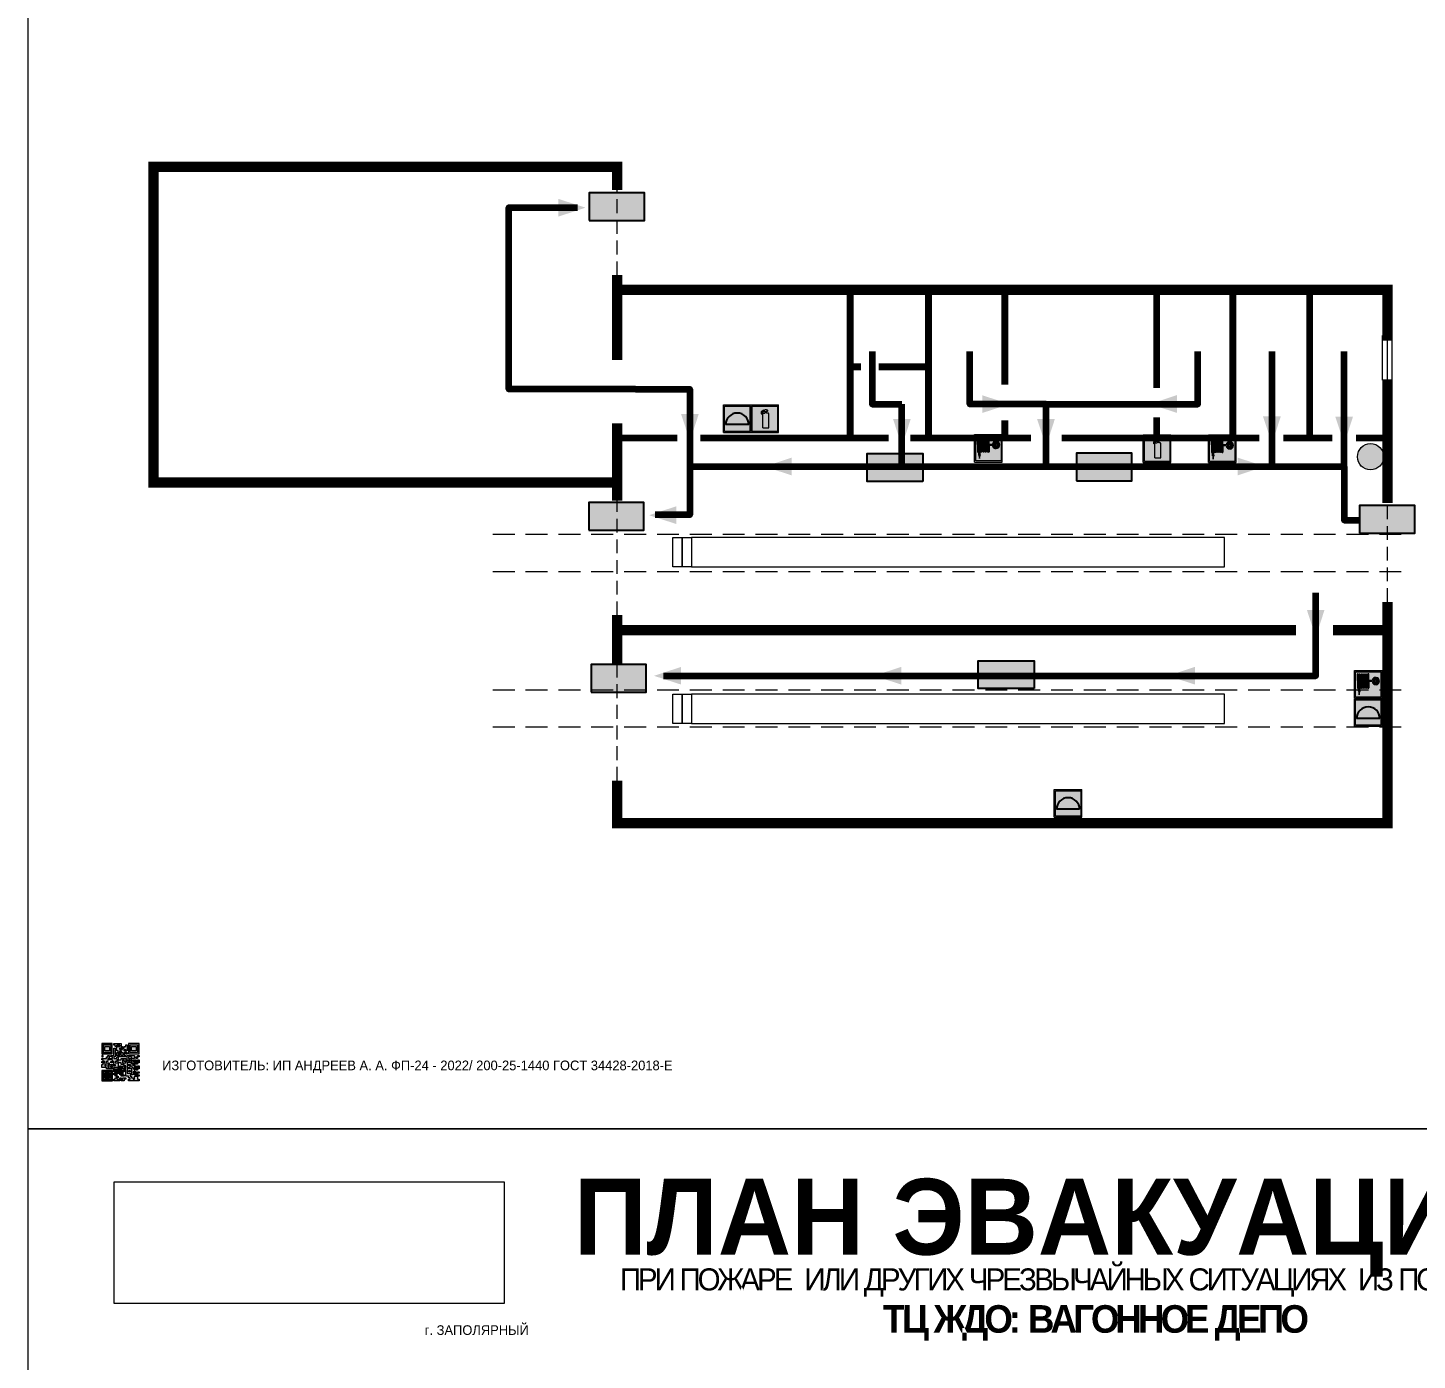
# Model space of a CAD drawing. Header units: millimetres. Extents: x 13114 to 67229, y 22859 to 38520.
# Drawn here: x 29816.3 to 30219.4, y 35883 to 36269.4 of the extents above; entities that cross this region are included whole.
import ezdxf

# ---------------------------------------------------------------- set-up
doc = ezdxf.new("R2010")
doc.units = ezdxf.units.MM
doc.linetypes.add('{ Wide Dash }', pattern=[12, 4, -2, 4, -2])
doc.linetypes.add('невидимая', pattern=[9.525, 6.35, -3.175])
doc.layers.add('План_Штампы', color=7, linetype='Continuous')
doc.styles.add('обычный', font='arial.ttf')
picture_1 = doc.add_image_def('image1.jpg', size_in_pixel=(337, 105))

# ---------------------------------------------------------------- blocks, each defined once
blk = doc.blocks.new('QR')
at = {"lineweight": 0}
h = blk.add_hatch(color=256, dxfattribs=at)
h.dxf.hatch_style = 1
h.paths.add_polyline_path([(9241.16, 2687.38), (9242.01, 2687.38), (9242.01, 2687.83), (9241.59, 2687.83), (9241.59, 2688.68), (9239.45, 2688.68), (9239.45, 2688.25), (9239.86, 2688.25), (9239.86, 2687.83), (9240.29, 2687.83), (9240.29, 2688.25), (9241.16, 2688.25), (9241.16, 2687.83), (9240.29, 2687.83), (9240.29, 2687.38), (9239.45, 2687.38), (9239.45, 2685.22), (9238.57, 2685.22), (9238.57, 2684.8), (9239.02, 2684.8), (9239.02, 2684.37), (9238.13, 2684.37), (9238.13, 2683.92), (9239.02, 2683.92), (9239.02, 2683.5), (9239.44, 2683.5), (9239.44, 2682.64), (9239.87, 2682.64), (9239.87, 2682.18), (9239.44, 2682.18), (9239.44, 2682.64), (9238.13, 2682.64), (9238.13, 2681.76), (9237.71, 2681.76), (9237.71, 2682.64), (9238.13, 2682.64), (9238.13, 2683.07), (9237.27, 2683.07), (9237.27, 2683.51), (9237.71, 2683.51), (9237.71, 2684.37), (9238.13, 2684.37), (9238.13, 2685.22), (9237.71, 2685.22), (9237.71, 2684.8), (9237.28, 2684.8), (9237.28, 2684.38), (9235.98, 2684.38), (9235.98, 2683.92), (9236.4, 2683.92), (9236.4, 2683.49), (9236.84, 2683.49), (9236.84, 2683.07), (9236.4, 2683.07), (9236.4, 2682.64), (9235.98, 2682.64), (9235.98, 2681.76), (9237.29, 2681.76), (9237.29, 2681.33), (9239.43, 2681.33), (9239.43, 2681.76), (9240.74, 2681.76), (9240.74, 2683.05), (9239.87, 2683.05), (9239.87, 2683.5), (9240.29, 2683.5), (9240.29, 2683.91), (9240.74, 2683.91), (9240.74, 2684.81), (9240.29, 2684.81), (9240.29, 2684.79), (9240.29, 2684.37), (9239.45, 2684.37), (9239.45, 2684.8), (9239.87, 2684.8), (9239.87, 2685.21), (9240.74, 2685.21), (9240.74, 2686.1), (9240.29, 2686.1), (9240.29, 2685.64), (9239.86, 2685.64), (9239.86, 2686.95), (9240.29, 2686.95), (9240.29, 2686.52), (9240.74, 2686.52), (9240.74, 2686.1), (9241.16, 2686.1), (9241.16, 2686.53), (9241.59, 2686.53), (9241.59, 2686.1), (9242.02, 2686.1), (9242.02, 2685.21), (9241.59, 2685.21), (9241.59, 2686.1), (9241.16, 2686.1), (9241.16, 2685.21), (9240.74, 2685.21), (9240.74, 2684.81), (9242.89, 2684.81), (9242.89, 2685.22), (9242.47, 2685.22), (9242.47, 2686.11), (9242.89, 2686.11), (9242.89, 2686.52), (9242.46, 2686.52), (9242.46, 2686.95), (9242.89, 2686.95), (9242.89, 2686.52), (9243.32, 2686.52), (9243.32, 2688.26), (9242.9, 2688.26), (9242.9, 2687.83), (9242.47, 2687.83), (9242.47, 2687.38), (9242.01, 2687.38), (9242.01, 2686.94), (9241.16, 2686.94)])
h.paths.add_polyline_path([(9239.02, 2682.18), (9239.02, 2681.76), (9238.54, 2681.76), (9238.54, 2682.18)], flags=16)
h.paths.add_polyline_path([(9237.27, 2682.65), (9237.27, 2682.19), (9236.83, 2682.19), (9236.83, 2682.65)], flags=16)
h = blk.add_hatch(color=256, dxfattribs=at)
h.dxf.hatch_style = 1
h.paths.add_polyline_path([(9238.15, 2687.83), (9236.83, 2687.83), (9236.83, 2686.52), (9238.15, 2686.52)], flags=0)
h.paths.add_polyline_path([(9239.01, 2685.65), (9239.01, 2688.68), (9235.98, 2688.68), (9235.98, 2685.65)])
h.paths.add_polyline_path([(9236.41, 2686.1), (9236.41, 2688.26), (9238.56, 2688.26), (9238.56, 2686.1)], flags=16)
h.paths.add_polyline_path([(9236.83, 2686.52), (9236.83, 2687.83), (9238.15, 2687.83), (9238.15, 2686.52)], flags=0)
h = blk.add_hatch(color=256, dxfattribs=at)
h.dxf.hatch_style = 1
h.paths.add_polyline_path([(9238.15, 2686.52), (9238.15, 2687.83), (9236.83, 2687.83), (9236.83, 2686.52)])
h.paths.add_polyline_path([(9245.91, 2686.52), (9245.91, 2687.83), (9244.59, 2687.83), (9244.59, 2686.52)], flags=0)
h.paths.add_polyline_path([(9246.77, 2685.65), (9246.77, 2688.68), (9243.74, 2688.68), (9243.74, 2685.65)])
h.paths.add_polyline_path([(9244.17, 2686.1), (9244.17, 2688.26), (9246.32, 2688.26), (9246.32, 2686.1)], flags=16)
h.paths.add_polyline_path([(9244.59, 2686.52), (9244.59, 2687.83), (9245.91, 2687.83), (9245.91, 2686.52)], flags=0)
h = blk.add_hatch(color=256, dxfattribs=at)
h.dxf.hatch_style = 1
h.paths.add_polyline_path([(9243.32, 2686.11), (9242.89, 2686.11), (9242.89, 2685.64), (9243.32, 2685.64)])
h.paths.add_polyline_path([(9239.02, 2683.07), (9239.02, 2683.5), (9238.56, 2683.5), (9238.56, 2683.07)])
h.paths.add_polyline_path([(9236.4, 2684.8), (9236.4, 2685.22), (9235.98, 2685.22), (9235.98, 2684.8)])
h.paths.add_polyline_path([(9236.4, 2683.07), (9236.4, 2683.49), (9235.98, 2683.49), (9235.98, 2683.07)])
h = blk.add_hatch(color=256, dxfattribs=at)
h.dxf.hatch_style = 1
h.paths.add_polyline_path([(9240.75, 2681.76), (9240.75, 2681.35), (9241.17, 2681.35), (9241.17, 2681.76)])
h.paths.add_polyline_path([(9241.6, 2682.18), (9241.17, 2682.18), (9241.17, 2681.76), (9241.6, 2681.76)])
h.paths.add_polyline_path([(9242.47, 2681.34), (9242.47, 2682.19), (9242.02, 2682.19), (9242.02, 2681.76), (9241.6, 2681.76), (9241.6, 2681.34)])
h.paths.add_polyline_path([(9239.87, 2678.3), (9239.44, 2678.3), (9239.44, 2677.89), (9241.17, 2677.89), (9241.17, 2678.3), (9240.28, 2678.3), (9240.28, 2678.73), (9239.87, 2678.73)])
h.paths.add_polyline_path([(9240.75, 2678.73), (9240.75, 2679.19), (9240.28, 2679.19), (9240.28, 2678.73)])
h.paths.add_polyline_path([(9241.6, 2678.73), (9241.17, 2678.73), (9241.17, 2678.3), (9241.6, 2678.3)])
h.paths.add_polyline_path([(9242.02, 2678.3), (9241.6, 2678.3), (9241.6, 2677.89), (9242.48, 2677.89), (9242.48, 2678.31), (9242.9, 2678.31), (9242.9, 2678.73), (9242.02, 2678.73)])
h.paths.add_polyline_path([(9246.36, 2684.37), (9246.36, 2684.79), (9245.93, 2684.79), (9245.93, 2684.37)])
h.paths.add_polyline_path([(9246.78, 2685.2), (9246.36, 2685.2), (9246.36, 2684.79), (9246.78, 2684.79)])
h.paths.add_polyline_path([(9245.91, 2687.83), (9244.59, 2687.83), (9244.59, 2686.52), (9245.91, 2686.52)])
h = blk.add_hatch(color=256, dxfattribs=at)
h.dxf.hatch_style = 1
h.paths.add_polyline_path([(9243.32, 2682.64), (9243.32, 2683.07), (9244.62, 2683.07), (9244.62, 2684.37), (9243.74, 2684.37), (9243.74, 2684.8), (9244.62, 2684.8), (9244.62, 2684.37), (9245.48, 2684.37), (9245.48, 2685.22), (9243.32, 2685.22), (9243.32, 2683.5), (9242.89, 2683.5), (9242.89, 2683.06), (9242.01, 2683.06), (9242.01, 2683.91), (9242.47, 2683.91), (9242.47, 2683.5), (9242.89, 2683.5), (9242.89, 2684.38), (9241.59, 2684.38), (9241.59, 2683.91), (9240.74, 2683.91), (9240.74, 2683.05), (9241.59, 2683.05), (9241.59, 2682.64), (9242.47, 2682.64), (9242.47, 2682.19), (9242.91, 2682.19), (9242.91, 2681.34), (9242.48, 2681.34), (9242.48, 2680.91), (9242.91, 2680.91), (9242.91, 2679.17), (9243.75, 2679.17), (9243.75, 2678.73), (9244.2, 2678.73), (9244.2, 2678.3), (9243.75, 2678.3), (9243.75, 2677.88), (9246.78, 2677.88), (9246.78, 2678.3), (9246.35, 2678.3), (9246.35, 2679.19), (9245.48, 2679.19), (9245.48, 2678.31), (9245.05, 2678.31), (9245.05, 2678.73), (9244.62, 2678.73), (9244.62, 2679.19), (9244.2, 2679.19), (9244.2, 2679.61), (9245.05, 2679.61), (9245.05, 2680.46), (9245.48, 2680.46), (9245.48, 2681.34), (9245.04, 2681.34), (9245.04, 2681.76), (9244.63, 2681.76), (9244.63, 2682.19), (9244.21, 2682.19), (9244.21, 2681.76), (9243.32, 2681.76), (9243.32, 2682.19), (9244.21, 2682.19), (9244.21, 2682.64)])
h.paths.add_polyline_path([(9243.75, 2683.49), (9243.75, 2683.92), (9244.21, 2683.92), (9244.21, 2683.49)], flags=16)
h.paths.add_polyline_path([(9243.32, 2681.34), (9244.63, 2681.34), (9244.63, 2680.04), (9243.32, 2680.04)], flags=16)
h.paths.add_polyline_path([(9243.76, 2680.89), (9244.18, 2680.89), (9244.18, 2680.48), (9243.76, 2680.48)], flags=0)
h = blk.add_hatch(color=256, dxfattribs=at)
h.dxf.hatch_style = 1
h.paths.add_polyline_path([(9235.98, 2680.9), (9235.98, 2677.86), (9239.02, 2677.86), (9239.02, 2680.9)])
h.paths.add_polyline_path([(9238.57, 2680.48), (9238.57, 2678.32), (9236.41, 2678.32), (9236.41, 2680.48)], flags=16)
h.paths.add_polyline_path([(9238.15, 2680.05), (9238.15, 2678.74), (9236.83, 2678.74), (9236.83, 2680.05)], flags=0)
h = blk.add_hatch(color=256, dxfattribs=at)
h.dxf.hatch_style = 1
h.paths.add_polyline_path([(9242.02, 2680.46), (9242.48, 2680.46), (9242.48, 2680.91), (9241.58, 2680.91), (9241.58, 2681.35), (9241.17, 2681.35), (9241.17, 2680.91), (9240.75, 2680.91), (9240.75, 2681.33), (9239.43, 2681.33), (9239.43, 2680.46), (9239.86, 2680.46), (9239.86, 2680.92), (9240.3, 2680.92), (9240.3, 2680.46), (9239.86, 2680.46), (9239.86, 2680.04), (9239.44, 2680.04), (9239.44, 2679.62), (9239.86, 2679.62), (9239.86, 2679.19), (9240.29, 2679.19), (9240.29, 2680.03), (9241.18, 2680.03), (9241.18, 2680.47), (9241.6, 2680.47), (9241.6, 2680.03), (9241.18, 2680.03), (9241.18, 2679.61), (9241.6, 2679.61), (9241.6, 2679.19), (9242.47, 2679.19), (9242.47, 2679.6), (9242.02, 2679.6)])
h = blk.add_hatch(color=256, dxfattribs=at)
h.dxf.hatch_style = 1
h.paths.add_polyline_path([(9244.18, 2680.48), (9244.18, 2680.89), (9243.76, 2680.89), (9243.76, 2680.48)])
h = blk.add_hatch(color=256, dxfattribs=at)
h.dxf.hatch_style = 1
h.paths.add_polyline_path([(9246.36, 2683.07), (9246.78, 2683.07), (9246.78, 2683.92), (9246.36, 2683.92), (9246.36, 2683.49), (9245.92, 2683.49), (9245.92, 2683.92), (9245.06, 2683.92), (9245.06, 2683.49), (9245.48, 2683.49), (9245.48, 2683.07), (9244.62, 2683.07), (9244.62, 2682.65), (9245.05, 2682.65), (9245.05, 2682.18), (9245.48, 2682.18), (9245.48, 2682.65), (9246.36, 2682.65)])
h.paths.add_polyline_path([(9246.78, 2682.18), (9246.36, 2682.18), (9246.36, 2681.75), (9245.92, 2681.75), (9245.92, 2682.18), (9245.48, 2682.18), (9245.48, 2681.34), (9245.48, 2681.34), (9245.94, 2681.34), (9245.94, 2680.91), (9246.36, 2680.91), (9246.36, 2681.34), (9246.78, 2681.34)])
h = blk.add_hatch(color=256, dxfattribs=at)
h.dxf.hatch_style = 1
h.paths.add_polyline_path([(9245.93, 2680.04), (9245.93, 2680.46), (9245.48, 2680.46), (9245.48, 2679.62), (9246.35, 2679.62), (9246.35, 2680.04)])
h.paths.add_polyline_path([(9246.78, 2680.04), (9246.78, 2680.46), (9246.35, 2680.46), (9246.35, 2680.04)])
h.paths.add_polyline_path([(9246.78, 2679.18), (9246.78, 2679.62), (9246.35, 2679.62), (9246.35, 2679.18)])
h = blk.add_hatch(color=256, dxfattribs=at)
h.dxf.hatch_style = 1
h.paths.add_polyline_path([(9238.15, 2680.05), (9236.83, 2680.05), (9236.83, 2678.74), (9238.15, 2678.74)])
for points in [[(9237.71, 2685.22), (9238.13, 2685.22), (9238.13, 2684.37), (9237.71, 2684.37), (9237.71, 2683.51), (9237.27, 2683.51), (9237.27, 2683.07), (9238.13, 2683.07), (9238.13, 2682.64), (9237.71, 2682.64), (9237.71, 2681.76), (9238.13, 2681.76), (9238.13, 2682.64), (9239.44, 2682.64), (9239.44, 2683.5), (9239.02, 2683.5), (9239.02, 2683.07), (9238.56, 2683.07), (9238.56, 2683.5), (9239.02, 2683.5), (9239.02, 2683.92), (9238.13, 2683.92), (9238.13, 2684.37), (9239.02, 2684.37), (9239.02, 2684.8), (9238.57, 2684.8), (9238.57, 2685.22), (9239.45, 2685.22), (9239.45, 2687.38), (9240.29, 2687.38), (9240.29, 2687.83), (9239.86, 2687.83), (9239.86, 2688.25), (9239.45, 2688.25), (9239.45, 2688.68), (9241.59, 2688.68), (9241.59, 2687.83), (9242.01, 2687.83), (9242.01, 2687.38), (9242.47, 2687.38), (9242.47, 2687.83), (9242.9, 2687.83), (9242.9, 2688.26), (9243.32, 2688.26), (9243.32, 2686.52), (9242.89, 2686.52), (9242.89, 2686.11), (9243.32, 2686.11), (9243.32, 2685.64), (9242.89, 2685.64), (9242.89, 2686.11), (9242.47, 2686.11), (9242.47, 2685.22), (9242.89, 2685.22), (9242.89, 2684.81), (9240.74, 2684.81), (9240.74, 2683.91), (9241.59, 2683.91), (9241.59, 2684.38), (9242.89, 2684.38), (9242.89, 2683.5), (9242.47, 2683.5), (9242.47, 2683.91), (9242.01, 2683.91), (9242.01, 2683.06), (9242.89, 2683.06), (9242.89, 2683.5), (9243.32, 2683.5), (9243.32, 2685.22), (9245.48, 2685.22), (9245.48, 2684.37), (9244.62, 2684.37), (9244.62, 2683.07), (9245.48, 2683.07), (9245.48, 2683.49), (9245.06, 2683.49), (9245.06, 2683.92), (9245.92, 2683.92), (9245.92, 2683.49), (9246.36, 2683.49), (9246.36, 2683.92), (9246.78, 2683.92), (9246.78, 2683.07), (9246.36, 2683.07), (9246.36, 2682.65), (9245.48, 2682.65), (9245.48, 2682.18), (9245.92, 2682.18), (9245.92, 2681.75), (9246.36, 2681.75), (9246.36, 2682.18), (9246.78, 2682.18), (9246.78, 2681.34), (9246.36, 2681.34), (9246.36, 2680.91), (9245.94, 2680.91), (9245.94, 2681.34), (9245.48, 2681.34), (9245.48, 2680.46), (9245.93, 2680.46), (9245.93, 2680.04), (9246.35, 2680.04), (9246.35, 2680.46), (9246.78, 2680.46), (9246.78, 2680.04), (9246.78, 2680.04), (9246.35, 2680.04), (9246.35, 2679.62), (9246.78, 2679.62), (9246.78, 2679.18), (9246.35, 2679.18), (9246.35, 2678.3), (9246.78, 2678.3), (9246.78, 2677.88), (9243.75, 2677.88), (9243.75, 2678.3), (9244.2, 2678.3), (9244.2, 2678.73), (9243.75, 2678.73), (9243.75, 2679.17), (9242.91, 2679.17), (9242.91, 2680.91), (9242.48, 2680.91), (9242.48, 2680.46), (9242.02, 2680.46), (9242.02, 2679.6), (9242.47, 2679.6), (9242.47, 2679.19), (9241.6, 2679.19), (9241.6, 2679.61), (9241.18, 2679.61), (9241.18, 2680.03), (9240.29, 2680.03), (9240.29, 2679.19), (9240.75, 2679.19), (9240.75, 2678.73), (9240.28, 2678.73), (9240.28, 2678.3), (9241.17, 2678.3), (9241.17, 2678.73), (9241.6, 2678.73), (9241.6, 2678.3), (9242.02, 2678.3), (9242.02, 2678.73), (9242.9, 2678.73), (9242.9, 2678.31), (9242.48, 2678.31), (9242.48, 2677.89), (9241.6, 2677.89), (9241.6, 2678.3), (9241.17, 2678.3), (9241.17, 2677.89), (9239.44, 2677.89), (9239.44, 2678.3), (9239.87, 2678.3), (9239.87, 2678.73), (9240.28, 2678.73), (9240.28, 2679.19), (9240.29, 2679.19), (9239.86, 2679.19), (9239.86, 2679.62), (9239.44, 2679.62), (9239.44, 2680.04), (9239.86, 2680.04), (9239.86, 2680.46), (9239.43, 2680.46), (9239.43, 2681.33), (9237.29, 2681.33), (9237.29, 2681.76), (9235.98, 2681.76), (9235.98, 2682.64), (9236.4, 2682.64), (9236.4, 2683.07), (9235.98, 2683.07), (9235.98, 2683.49), (9236.4, 2683.49), (9236.4, 2683.92), (9235.98, 2683.92), (9235.98, 2684.38), (9237.28, 2684.38), (9237.28, 2684.8), (9237.71, 2684.8), (9237.71, 2685.22), (9237.92, 2685.22)], [(9240.74, 2685.21), (9239.87, 2685.21), (9239.87, 2684.8), (9239.45, 2684.8), (9239.45, 2684.37), (9240.29, 2684.37), (9240.29, 2684.79), (9240.29, 2684.81), (9240.74, 2684.81), (9240.74, 2685.21), (9239.87, 2685.21)], [(9240.74, 2686.1), (9240.74, 2686.52), (9240.29, 2686.52), (9240.29, 2686.95), (9239.86, 2686.95), (9239.86, 2685.64), (9240.29, 2685.64), (9240.29, 2686.1), (9240.74, 2686.1), (9240.74, 2686.52)], [(9244.62, 2684.37), (9244.62, 2684.8), (9243.74, 2684.8), (9243.74, 2684.37), (9244.62, 2684.37)], [(9240.74, 2683.05), (9240.74, 2681.76), (9239.43, 2681.76), (9239.43, 2681.33), (9240.75, 2681.33), (9240.75, 2681.35), (9240.75, 2680.91), (9241.17, 2680.91), (9241.17, 2681.35), (9241.58, 2681.35), (9241.58, 2680.91), (9242.48, 2680.91), (9242.48, 2681.34), (9242.91, 2681.34), (9242.91, 2682.19), (9242.47, 2682.19), (9242.47, 2682.64), (9241.59, 2682.64), (9241.59, 2683.05), (9240.74, 2683.05)], [(9239.86, 2680.46), (9239.86, 2680.92), (9240.3, 2680.92), (9240.3, 2680.46), (9239.86, 2680.46)], [(9240.74, 2683.91), (9240.29, 2683.91), (9240.29, 2683.5), (9239.87, 2683.5), (9239.87, 2683.05), (9240.74, 2683.05), (9240.74, 2683.91)], [(9241.6, 2681.76), (9242.02, 2681.76), (9242.02, 2682.19), (9242.47, 2682.19), (9242.47, 2681.34), (9241.6, 2681.34), (9241.6, 2681.76)], [(9244.62, 2683.07), (9243.32, 2683.07), (9243.32, 2682.64), (9244.21, 2682.64), (9244.21, 2682.19), (9243.32, 2682.19), (9243.32, 2681.76), (9244.21, 2681.76), (9244.21, 2682.19), (9244.63, 2682.19), (9244.63, 2681.76), (9245.04, 2681.76), (9245.04, 2681.34), (9245.48, 2681.34)], [(9245.48, 2680.46), (9245.05, 2680.46), (9245.05, 2679.61), (9244.2, 2679.61), (9244.2, 2679.19), (9244.62, 2679.19), (9244.62, 2678.73), (9245.05, 2678.73), (9245.05, 2678.31), (9245.48, 2678.31), (9245.48, 2679.19), (9246.35, 2679.19), (9246.35, 2679.07)], [(9245.48, 2682.18), (9245.05, 2682.18), (9245.05, 2682.65), (9244.62, 2682.65), (9244.62, 2683.07)], [(9245.48, 2682.18), (9245.48, 2681.34)], [(9246.35, 2679.62), (9245.48, 2679.62), (9245.48, 2680.46)], [(9245.48, 2680.46), (9245.48, 2679.62), (9246.35, 2679.62), (9246.35, 2680.04), (9245.93, 2680.04), (9245.93, 2680.46), (9245.48, 2680.46), (9245.48, 2679.62)], [(9246.35, 2679.62), (9246.35, 2679.18)]]:
    blk.add_lwpolyline(points, dxfattribs=at)
for points in [[(9235.98, 2685.65), (9239.01, 2685.65), (9239.01, 2688.68), (9235.98, 2688.68)], [(9236.41, 2688.26), (9238.56, 2688.26), (9238.56, 2686.1), (9236.41, 2686.1)], [(9240.29, 2687.83), (9241.16, 2687.83), (9241.16, 2688.25), (9240.29, 2688.25)], [(9240.29, 2688.25), (9241.16, 2688.25), (9241.16, 2687.83), (9240.29, 2687.83)], [(9243.74, 2685.65), (9246.77, 2685.65), (9246.77, 2688.68), (9243.74, 2688.68)], [(9244.17, 2688.26), (9246.32, 2688.26), (9246.32, 2686.1), (9244.17, 2686.1)], [(9235.98, 2684.8), (9236.4, 2684.8), (9236.4, 2685.22), (9235.98, 2685.22)], [(9236.83, 2687.83), (9238.15, 2687.83), (9238.15, 2686.52), (9236.83, 2686.52)], [(9241.16, 2686.1), (9240.74, 2686.1), (9240.74, 2685.21), (9241.16, 2685.21)], [(9242.01, 2687.38), (9241.16, 2687.38), (9241.16, 2686.94), (9242.01, 2686.94)], [(9241.16, 2687.38), (9242.01, 2687.38), (9242.01, 2686.94), (9241.16, 2686.94)], [(9241.16, 2686.53), (9241.59, 2686.53), (9241.59, 2686.1), (9241.16, 2686.1)], [(9241.59, 2686.1), (9242.02, 2686.1), (9242.02, 2685.21), (9241.59, 2685.21)], [(9242.89, 2686.52), (9242.46, 2686.52), (9242.46, 2686.95), (9242.89, 2686.95)], [(9244.59, 2687.83), (9245.91, 2687.83), (9245.91, 2686.52), (9244.59, 2686.52)], [(9245.93, 2684.79), (9246.36, 2684.79), (9246.36, 2684.37), (9245.93, 2684.37)], [(9246.36, 2685.2), (9246.78, 2685.2), (9246.78, 2684.79), (9246.36, 2684.79)], [(9235.98, 2677.86), (9239.02, 2677.86), (9239.02, 2680.9), (9235.98, 2680.9)], [(9236.4, 2683.07), (9236.84, 2683.07), (9236.84, 2683.49), (9236.4, 2683.49)], [(9236.41, 2680.48), (9238.57, 2680.48), (9238.57, 2678.32), (9236.41, 2678.32)], [(9236.83, 2682.19), (9237.27, 2682.19), (9237.27, 2682.65), (9236.83, 2682.65)], [(9238.54, 2682.18), (9239.02, 2682.18), (9239.02, 2681.76), (9238.54, 2681.76)], [(9239.44, 2682.64), (9239.87, 2682.64), (9239.87, 2682.18), (9239.44, 2682.18)], [(9240.75, 2681.76), (9241.17, 2681.76), (9241.17, 2681.35), (9240.75, 2681.35)], [(9241.17, 2682.18), (9241.6, 2682.18), (9241.6, 2681.76), (9241.17, 2681.76)], [(9241.18, 2680.03), (9241.6, 2680.03), (9241.6, 2680.47), (9241.18, 2680.47)], [(9243.32, 2680.04), (9244.63, 2680.04), (9244.63, 2681.34), (9243.32, 2681.34)], [(9243.75, 2683.92), (9244.21, 2683.92), (9244.21, 2683.49), (9243.75, 2683.49)], [(9243.76, 2680.89), (9244.18, 2680.89), (9244.18, 2680.48), (9243.76, 2680.48)], [(9236.83, 2680.05), (9238.15, 2680.05), (9238.15, 2678.74), (9236.83, 2678.74)]]:
    blk.add_lwpolyline(points, close=True, dxfattribs=at)
blk = doc.blocks.new('A$C7B4425F7')
at = {"true_color": 0xffffff}
blk.add_hatch(color=7, dxfattribs=at).paths.add_polyline_path([(0, 0), (-16, 0), (-16, -8), (0, -8)])
h = blk.add_hatch(color=126)
h.paths.add_polyline_path([(-0.2, -0.2), (-15.8, -0.2), (-15.8, -7.8), (-0.2, -7.8)])
h.paths.add_polyline_path([(-11.76, -2.03), (-11.76, -3.66), (-11.17, -3.66, -0.568275), (-11.17, -6.18), (-12.58, -6.18), (-12.58, -2.03)], flags=16)
h.paths.add_polyline_path([(-13.33, -4.12, -0.495768), (-13.59, -6.18), (-15.03, -6.18), (-15.03, -2.03), (-13.59, -2.03, -0.487973)], flags=16)
h.paths.add_polyline_path([(-10.25, -2.03), (-9.48, -2.03), (-9.48, -6.18), (-10.25, -6.18)], flags=16)
h.paths.add_polyline_path([(-13.84, -3.69), (-14.24, -3.69), (-14.24, -3.03), (-13.9, -3.03, -0.692621)], flags=0)
h.paths.add_polyline_path([(-9.15, -2.03), (-8.4, -2.03), (-8.04, -3.07), (-7.68, -2.03), (-6.93, -2.03), (-7.64, -4.1), (-6.93, -6.18), (-7.68, -6.18), (-8.04, -5.14), (-8.4, -6.18), (-9.15, -6.18), (-8.44, -4.1)], flags=16)
h.paths.add_polyline_path([(-11.76, -4.46), (-11.42, -4.46, -0.692621), (-11.36, -5.12), (-11.76, -5.12)], flags=0)
h.paths.add_polyline_path([(-13.9, -5.2), (-14.24, -5.2), (-14.24, -4.55), (-13.84, -4.55, -0.708038)], flags=0)
edge = h.paths.add_edge_path(flags=16)
edge.add_ellipse((-5.51, -4.08), major_axis=(0, 2.05), ratio=0.586184, start_angle=0, end_angle=360)
edge = h.paths.add_edge_path(flags=0)
edge.add_ellipse((-5.51, -4.08), major_axis=(0, 1.14), ratio=0.454828, start_angle=0, end_angle=360)
h.paths.add_polyline_path([(-4.13, -4.96, 0.377264), (-3.48, -4.52, 0.0555), (-3.16, -2.03), (-1.66, -2.03), (-1.66, -4.96), (-0.96, -4.96), (-0.96, -7.01), (-1.75, -7.01), (-1.75, -6.18), (-3.3, -6.18), (-3.3, -7.02), (-4.13, -7.02)], flags=16)
h.paths.add_polyline_path([(-2.73, -2.91), (-2.28, -2.91), (-2.28, -4.96), (-3.05, -4.96, 0.079136)], flags=0)
at = {"color": 126}
blk.add_lwpolyline([(-16, -8), (0, -8), (0, 0), (-16, 0)], close=True, dxfattribs=at)
blk = doc.blocks.new('A$C32E8229D')
at = {"true_color": 0xffffff}
blk.add_hatch(color=7, dxfattribs=at).paths.add_polyline_path([(0, 0), (0, -8), (16, -8), (16, 0)])
h = blk.add_hatch(color=126)
h.paths.add_polyline_path([(0.2, -0.2), (15.8, -0.2), (15.8, -7.8), (0.2, -7.8)])
h.paths.add_polyline_path([(13.49, -2.05), (12.08, -2.05), (11.37, -2.63, 0.162397), (11.29, -2.84), (11.29, -3.63), (10.35, -3.63), (10.35, -4.05), (11.68, -4.05), (11.68, -3.48), (12.26, -4.28), (11.29, -5.1), (11.29, -6.78), (11.85, -6.78), (11.85, -5.44), (12.8, -4.64), (12.8, -5.94), (14.46, -5.94), (14.46, -5.39), (13.45, -5.39), (13.45, -3.97), (12.46, -2.59), (13.15, -2.59), (13.69, -3.34), (14.18, -3)], flags=16)
h.paths.add_polyline_path([(10.74, -1.82, 1), (11.8, -1.82, 1)], flags=16)
h.paths.add_polyline_path([(9.39, -3.59), (5.99, -3.59), (6.56, -3.03), (5.91, -3.03), (5.1, -3.83), (5.91, -4.64), (6.56, -4.64), (5.99, -4.09), (9.39, -4.09)], flags=16)
h.paths.add_polyline_path([(4.29, -1.08), (1.72, -1.08), (1.72, -6.6), (4.29, -6.6)], flags=16)
at = {"color": 126}
blk.add_lwpolyline([(16, -8), (0, -8), (0, 0), (16, 0)], close=True, dxfattribs=at)
blk = doc.blocks.new('A$C1E1F2D43')
at = {"true_color": 0xffffff}
blk.add_hatch(color=7, dxfattribs=at).paths.add_polyline_path([(8, 0), (0, 0), (0, -8), (8, -8)])
h = blk.add_hatch(color=242)
h.paths.add_polyline_path([(0.32, -0.32), (0.32, -7.68), (7.68, -7.68), (7.68, -0.32)])
h.paths.add_polyline_path([(7.35, -5.71), (0.65, -5.71, -1)], flags=16)
at = {"color": 242, "lineweight": 5}
for p, q in [((0, 0), (8, 0)), ((0, -8), (0, 0)), ((0, 0), (8, 0)), ((8, -8), (8, 0)), ((0, -8), (8, -8))]:
    blk.add_line(p, q, dxfattribs=at)
at = {"color": 242}
blk.add_line((7.35, -5.71), (0.65, -5.71), dxfattribs=at)
at = {"color": 242, "lineweight": 5}
blk.add_lwpolyline([(0.32, -0.32), (7.68, -0.32), (7.68, -7.68), (0.32, -7.68)], close=True, dxfattribs=at)
at = {"color": 242}
blk.add_arc((4, -5.71), 3.35, 0, 180, dxfattribs=at)
blk = doc.blocks.new('A$C3AD82952')
at = {"true_color": 0xf5f5ff}
h = blk.add_hatch(color=7, dxfattribs=at)
h.dxf.hatch_style = 1
h.paths.add_polyline_path([(8.21, 8.73, 0.414214), (7.89, 9.05), (7.22, 9.05), (7.22, 9.92), (7.59, 9.92, 1), (7.57, 10.36), (7.22, 10.36), (7.22, 10.6), (6.43, 10.6), (6.43, 10.36), (6.01, 10.36), (4.74, 9.59), (4.74, 8.69), (4.98, 8.73), (4.98, 9.26), (6.12, 9.91), (6.43, 9.91), (6.43, 9.05), (5.76, 9.05, 0.414214), (5.44, 8.73), (5.44, 2.2), (8.21, 2.2)], flags=0)
h.paths.add_polyline_path([(12.8, 12.8), (0, 12.8), (0, 0), (12.8, 0)])
h.paths.add_polyline_path([(0.51, 12.29), (12.29, 12.29), (12.29, 0.51), (0.51, 0.51)], flags=16)
h.paths.add_polyline_path([(4.74, 9.59), (6.01, 10.36), (6.43, 10.36), (6.43, 10.6), (7.22, 10.6), (7.22, 10.36), (7.59, 10.36, -0.94586), (7.59, 9.92), (7.22, 9.92), (7.22, 9.05), (7.89, 9.05, -0.414214), (8.21, 8.73), (8.21, 2.2), (5.44, 2.2), (5.44, 8.73, -0.414214), (5.76, 9.05), (6.43, 9.05), (6.43, 9.91), (6.12, 9.91), (4.98, 9.26), (4.98, 8.73), (4.74, 8.69)], flags=0)
h = blk.add_hatch(color=242)
h.dxf.hatch_style = 1
h.paths.add_polyline_path([(12.29, 12.29), (0.51, 12.29), (0.51, 0.51), (12.29, 0.51)])
h.paths.add_polyline_path([(4.74, 8.69), (4.74, 9.59), (6.01, 10.36), (6.43, 10.36), (6.43, 10.6), (7.22, 10.6), (7.22, 10.36), (7.59, 10.36, -0.94586), (7.59, 9.92), (7.22, 9.92), (7.22, 9.05), (7.89, 9.05, -0.414214), (8.21, 8.73), (8.21, 2.2), (5.44, 2.2), (5.44, 8.73, -0.414214), (5.76, 9.05), (6.43, 9.05), (6.43, 9.91), (6.12, 9.91), (4.98, 9.26), (4.98, 8.73)], flags=16)
h = blk.add_hatch(color=7, dxfattribs=at)
h.dxf.hatch_style = 1
h.paths.add_polyline_path([(8.21, 8.73, 0.414214), (7.89, 9.05), (7.22, 9.05), (7.22, 9.92), (7.59, 9.92, 1), (7.57, 10.36), (7.22, 10.36), (7.22, 10.6), (6.43, 10.6), (6.43, 10.36), (6.01, 10.36), (4.74, 9.59), (4.74, 8.69), (4.98, 8.73), (4.98, 9.26), (6.12, 9.91), (6.43, 9.91), (6.43, 9.05), (5.76, 9.05, 0.414214), (5.44, 8.73), (5.44, 2.2), (8.21, 2.2)])
at = {"color": 242, "lineweight": 5}
for p, q in [((0, 0), (0, 12.8)), ((0, 12.8), (12.8, 12.8)), ((6.01, 10.36), (4.74, 9.59)), ((4.74, 9.59), (4.74, 8.69)), ((4.74, 8.69), (4.98, 8.73)), ((4.98, 9.26), (6.12, 9.91)), ((4.98, 8.73), (4.98, 9.26)), ((5.44, 2.2), (5.44, 8.73)), ((5.76, 9.05), (6.43, 9.05)), ((6.01, 10.36), (6.43, 10.36)), ((6.12, 9.91), (6.43, 9.91)), ((7.22, 10.6), (6.43, 10.6)), ((6.43, 10.6), (6.43, 10.36)), ((6.43, 9.91), (6.43, 9.05)), ((7.22, 10.36), (7.22, 10.6)), ((7.59, 10.36), (7.22, 10.36)), ((7.22, 9.05), (7.22, 9.92)), ((7.59, 9.92), (7.22, 9.92)), ((7.89, 9.05), (7.22, 9.05)), ((8.21, 2.2), (8.21, 8.73)), ((12.8, 0), (12.8, 12.8)), ((0, 0), (12.8, 0)), ((5.44, 2.2), (8.21, 2.2))]:
    blk.add_line(p, q, dxfattribs=at)
blk.add_lwpolyline([(0.51, 12.29), (12.29, 12.29), (12.29, 0.51), (0.51, 0.51)], close=True, dxfattribs=at)
for centre, radius, start, end in [((5.76, 8.73), 0.32, 90, 180), ((7.58, 10.14), 0.223, 273.18746, 86.81254), ((7.89, 8.73), 0.32, 0, 90)]:
    blk.add_arc(centre, radius, start, end, dxfattribs=at)
blk = doc.blocks.new('A$C37112FD5')
at = {"true_color": 0xf5f5ff}
h = blk.add_hatch(color=7, dxfattribs=at)
h.dxf.hatch_style = 1
h.paths.add_polyline_path([(12.8, -7.4), (0, -7.4), (0, -20.2), (12.8, -20.2)])
h.paths.add_polyline_path([(12.29, -7.91), (12.29, -19.69), (0.51, -19.69), (0.51, -7.91)], flags=16)
h.paths.add_polyline_path([(4.98, -9.04, -0.42597), (5.17, -9.22), (5.17, -12.25), (5.17, -15.29, -0.432244), (4.98, -15.47), (4.83, -15.47, -0.42597), (4.64, -15.29), (4.64, -12.25), (4.64, -9.22, -0.432244), (4.83, -9.04)], flags=0)
h.paths.add_polyline_path([(4.28, -9.22), (4.28, -12.25), (4.28, -15.29, -0.432244), (4.09, -15.47), (3.94, -15.47, -0.42597), (3.75, -15.29), (3.75, -12.25), (3.75, -9.22, -0.432244), (3.94, -9.04), (4.09, -9.04, -0.42597)], flags=0)
h.paths.add_polyline_path([(5.72, -9.04), (5.87, -9.04, -0.42597), (6.06, -9.22), (6.06, -12.25), (6.06, -15.29, -0.432244), (5.87, -15.47), (5.72, -15.47, -0.42597), (5.53, -15.29), (5.53, -12.25), (5.53, -9.22, -0.432244)], flags=0)
h.paths.add_polyline_path([(6.42, -8.9), (6.5, -8.9, -0.42597), (6.69, -9.08), (6.69, -12.03), (8.21, -12.03, -15.824349), (8.21, -12.47), (6.69, -12.47), (6.69, -15.42, -0.432244), (6.5, -15.6), (6.42, -15.6)], flags=0)
h.paths.add_polyline_path([(3.39, -9.22), (3.39, -12.25), (3.39, -15.29, -0.432244), (3.2, -15.47), (3.05, -15.47, -0.42597), (2.85, -15.29), (2.85, -12.25), (2.85, -9.22, -0.432244), (3.05, -9.04), (3.2, -9.04, -0.42597)], flags=0)
h.paths.add_polyline_path([(2.5, -9.22), (2.5, -16.71), (1.96, -16.71), (1.96, -9.22, -0.432244), (2.15, -9.04), (2.31, -9.04, -0.42597)], flags=0)
h.paths.add_polyline_path([(1.61, -8.9), (1.61, -15.6), (1.57, -15.6, -0.42597), (1.37, -15.42), (1.37, -12.03), (1.37, -9.09, -0.432244), (1.57, -8.9)], flags=0)
h.paths.add_polyline_path([(9.76, -10.81), (9.76, -12.03), (8.49, -12.03, -0.336371)], flags=0)
h.paths.add_polyline_path([(8.49, -12.47), (9.76, -12.47), (9.76, -13.7, -0.336371)], flags=0)
h.paths.add_polyline_path([(10.11, -10.81, -0.336371), (11.38, -12.03), (10.11, -12.03)], flags=0)
h.paths.add_polyline_path([(10.11, -12.47), (11.38, -12.47, -0.336371), (10.11, -13.7)], flags=0)
h.paths.add_polyline_path([(2.5, -16.84), (2.5, -17.05), (1.97, -17.05), (1.97, -16.84)], flags=0)
h.paths.add_polyline_path([(2.5, -17.24, -0.033778), (2.24, -18.6, -0.033778), (1.97, -17.24)], flags=0)
h = blk.add_hatch(color=242)
h.dxf.hatch_style = 1
h.paths.add_polyline_path([(12.29, -7.91), (0.51, -7.91), (0.51, -19.69), (12.29, -19.69)])
h.paths.add_polyline_path([(6.42, -15.6), (6.42, -8.9), (6.5, -8.9, -0.42597), (6.69, -9.08), (6.69, -12.03), (8.21, -12.03, -15.824349), (8.21, -12.47), (6.69, -12.47), (6.69, -15.42, -0.432244), (6.5, -15.6)], flags=16)
h.paths.add_polyline_path([(5.87, -15.47), (5.72, -15.47, -0.42597), (5.53, -15.29), (5.53, -12.25), (5.53, -9.22, -0.432244), (5.72, -9.04), (5.87, -9.04, -0.42597), (6.06, -9.22), (6.06, -12.25), (6.06, -15.29, -0.432244)], flags=16)
h.paths.add_polyline_path([(4.98, -15.47), (4.83, -15.47, -0.42597), (4.64, -15.29), (4.64, -12.25), (4.64, -9.22, -0.432244), (4.83, -9.04), (4.98, -9.04, -0.42597), (5.17, -9.22), (5.17, -12.25), (5.17, -15.29, -0.432244)], flags=16)
h.paths.add_polyline_path([(4.09, -15.47), (3.94, -15.47, -0.42597), (3.75, -15.29), (3.75, -12.25), (3.75, -9.22, -0.432244), (3.94, -9.04), (4.09, -9.04, -0.42597), (4.28, -9.22), (4.28, -12.25), (4.28, -15.29, -0.432244)], flags=16)
h.paths.add_polyline_path([(3.2, -15.47), (3.05, -15.47, -0.42597), (2.85, -15.29), (2.85, -12.25), (2.85, -9.22, -0.432244), (3.05, -9.04), (3.2, -9.04, -0.42597), (3.39, -9.22), (3.39, -12.25), (3.39, -15.29, -0.432244)], flags=16)
h.paths.add_polyline_path([(2.5, -17.05), (1.97, -17.05), (1.97, -16.84), (2.5, -16.84)], flags=16)
h.paths.add_polyline_path([(2.5, -17.24, -0.033778), (2.24, -18.6, -0.033778), (1.97, -17.24)], flags=16)
h.paths.add_polyline_path([(2.5, -16.71), (1.96, -16.71), (1.96, -9.22, -0.432244), (2.15, -9.04), (2.31, -9.04, -0.42597), (2.5, -9.22)], flags=16)
h.paths.add_polyline_path([(1.61, -15.6), (1.57, -15.6, -0.42597), (1.37, -15.42), (1.37, -12.03), (1.37, -9.09, -0.432244), (1.57, -8.9), (1.61, -8.9)], flags=16)
h.paths.add_polyline_path([(8.49, -12.47), (9.76, -12.47), (9.76, -13.7, -0.336371)], flags=0)
h.paths.add_polyline_path([(10.11, -13.7), (10.11, -12.47), (11.38, -12.47, -0.336371)], flags=0)
h.paths.add_polyline_path([(8.49, -12.03, -0.336371), (9.76, -10.81), (9.76, -12.03)], flags=0)
h.paths.add_polyline_path([(10.11, -12.03), (10.11, -10.81, -0.336371), (11.38, -12.03)], flags=0)
h = blk.add_hatch(color=7, dxfattribs=at)
h.dxf.hatch_style = 1
h.paths.add_polyline_path([(1.61, -8.9), (1.57, -8.9, 0.432244), (1.37, -9.09), (1.37, -12.03), (1.37, -15.42, 0.42597), (1.57, -15.6), (1.61, -15.6)])
h.paths.add_polyline_path([(2.5, -9.22, 0.42597), (2.31, -9.04), (2.15, -9.04, 0.432244), (1.96, -9.22), (1.96, -16.71), (2.5, -16.71)])
h.paths.add_polyline_path([(2.5, -16.84), (1.97, -16.84), (1.97, -17.05), (2.5, -17.05)])
h.paths.add_polyline_path([(2.5, -17.24), (1.97, -17.24, 0.033778), (2.24, -18.6, 0.033778)])
h.paths.add_polyline_path([(3.39, -12.25), (3.39, -9.22, 0.42597), (3.2, -9.04), (3.05, -9.04, 0.432244), (2.85, -9.22), (2.85, -12.25), (2.85, -15.29, 0.42597), (3.05, -15.47), (3.2, -15.47, 0.432244), (3.39, -15.29)])
h.paths.add_polyline_path([(4.28, -12.25), (4.28, -9.22, 0.42597), (4.09, -9.04), (3.94, -9.04, 0.432244), (3.75, -9.22), (3.75, -12.25), (3.75, -15.29, 0.42597), (3.94, -15.47), (4.09, -15.47, 0.432244), (4.28, -15.29)])
h.paths.add_polyline_path([(5.17, -12.25), (5.17, -9.22, 0.42597), (4.98, -9.04), (4.83, -9.04, 0.432244), (4.64, -9.22), (4.64, -12.25), (4.64, -15.29, 0.42597), (4.83, -15.47), (4.98, -15.47, 0.432244), (5.17, -15.29)])
h.paths.add_polyline_path([(6.06, -12.25), (6.06, -9.22, 0.42597), (5.87, -9.04), (5.72, -9.04, 0.432244), (5.53, -9.22), (5.53, -12.25), (5.53, -15.29, 0.42597), (5.72, -15.47), (5.87, -15.47, 0.432244), (6.06, -15.29)])
h.paths.add_polyline_path([(6.69, -12.47), (8.21, -12.47, 15.824349), (8.21, -12.03), (6.69, -12.03), (6.69, -9.08, 0.42597), (6.5, -8.9), (6.42, -8.9), (6.42, -15.6), (6.5, -15.6, 0.432244), (6.69, -15.42)])
h.paths.add_polyline_path([(8.49, -12.47), (9.76, -12.47), (9.76, -13.7, -0.336371)], flags=16)
h.paths.add_polyline_path([(8.49, -12.03, -0.336371), (9.76, -10.81), (9.76, -12.03)], flags=16)
h.paths.add_polyline_path([(10.11, -12.47), (11.38, -12.47, -0.336371), (10.11, -13.7)], flags=16)
h.paths.add_polyline_path([(10.11, -12.03), (10.11, -10.81, -0.336371), (11.38, -12.03)], flags=16)
h = blk.add_hatch(color=242)
h.dxf.hatch_style = 1
h.paths.add_polyline_path([(9.76, -10.81, 0.336371), (8.49, -12.03), (9.76, -12.03)])
h.paths.add_polyline_path([(10.11, -10.81), (10.11, -12.03), (11.38, -12.03, 0.336371)])
h.paths.add_polyline_path([(11.38, -12.47), (10.11, -12.47), (10.11, -13.7, 0.336371)])
h.paths.add_polyline_path([(9.76, -12.47), (8.49, -12.47, 0.336371), (9.76, -13.7)])
at = {"color": 242, "lineweight": 5}
for p, q in [((0, -20.2), (0, -7.4)), ((0, -7.4), (12.8, -7.4)), ((1.37, -12.03), (1.37, -9.08)), ((1.37, -12.03), (1.37, -15.42)), ((1.57, -8.9), (1.61, -8.9)), ((1.61, -8.9), (1.61, -15.6)), ((1.96, -16.71), (1.96, -9.22)), ((2.15, -9.04), (2.31, -9.04)), ((2.5, -16.71), (2.5, -9.22)), ((2.85, -12.25), (2.85, -9.22)), ((2.85, -12.25), (2.85, -15.29)), ((3.05, -9.04), (3.2, -9.04)), ((3.39, -12.25), (3.39, -9.22)), ((3.39, -12.25), (3.39, -15.29)), ((3.75, -12.25), (3.75, -9.22)), ((3.75, -12.25), (3.75, -15.29)), ((3.94, -9.04), (4.09, -9.04)), ((4.28, -12.25), (4.28, -9.22)), ((4.28, -12.25), (4.28, -15.29)), ((4.64, -12.25), (4.64, -9.22)), ((4.64, -12.25), (4.64, -15.29)), ((4.83, -9.04), (4.98, -9.04)), ((5.17, -12.25), (5.17, -9.22)), ((5.17, -12.25), (5.17, -15.29)), ((5.53, -12.25), (5.53, -9.22)), ((5.53, -12.25), (5.53, -15.29)), ((5.72, -9.04), (5.87, -9.04)), ((6.06, -12.25), (6.06, -9.22)), ((6.06, -12.25), (6.06, -15.29)), ((6.42, -8.9), (6.42, -15.6)), ((6.5, -8.9), (6.42, -8.9)), ((6.69, -12.03), (6.69, -9.08)), ((8.21, -12.03), (6.69, -12.03)), ((8.21, -12.47), (6.69, -12.47)), ((6.69, -12.47), (6.69, -15.42)), ((9.76, -12.03), (8.49, -12.03)), ((9.76, -12.47), (8.49, -12.47)), ((9.76, -10.81), (9.76, -12.03)), ((9.76, -12.47), (9.76, -13.7)), ((10.11, -10.81), (10.11, -12.03)), ((11.38, -12.03), (10.11, -12.03)), ((11.38, -12.47), (10.11, -12.47)), ((10.11, -12.47), (10.11, -13.7)), ((12.8, -20.2), (12.8, -7.4)), ((1.57, -15.6), (1.61, -15.6)), ((1.96, -16.71), (2.5, -16.71)), ((1.97, -16.84), (2.5, -16.84)), ((1.97, -17.05), (1.97, -16.84)), ((2.5, -17.05), (1.97, -17.05)), ((1.97, -17.24), (2.5, -17.24)), ((2.5, -16.84), (2.5, -17.05)), ((3.05, -15.47), (3.2, -15.47)), ((3.94, -15.47), (4.09, -15.47)), ((4.83, -15.47), (4.98, -15.47)), ((5.72, -15.47), (5.87, -15.47)), ((6.42, -15.6), (6.5, -15.6)), ((0, -20.2), (12.8, -20.2))]:
    blk.add_line(p, q, dxfattribs=at)
blk.add_lwpolyline([(0.51, -7.91), (12.29, -7.91), (12.29, -19.69), (0.51, -19.69)], close=True, dxfattribs=at)
for centre, radius, start, end in [((1.56, -9.09), 0.182, 87.10267, 180.60715), ((2.15, -9.22), 0.182, 87.10267, 180.60715), ((2.32, -9.22), 0.182, 359.39285, 92.89733), ((3.04, -9.22), 0.182, 87.10267, 180.60715), ((3.21, -9.22), 0.182, 359.39285, 92.89733), ((3.93, -9.22), 0.182, 87.10267, 180.60715), ((4.1, -9.22), 0.182, 359.39285, 92.89733), ((4.82, -9.22), 0.182, 87.10267, 180.60715), ((4.99, -9.22), 0.182, 359.39285, 92.89733), ((5.71, -9.22), 0.182, 87.10267, 180.60715), ((5.88, -9.22), 0.182, 359.39285, 92.89733), ((6.51, -9.09), 0.182, 359.39285, 92.89733), ((9.93, -12.25), 1.74, 187.23185, 172.76815), ((9.93, -12.25), 1.46, 96.99266, 171.35851), ((9.93, -12.25), 1.46, 188.64149, 263.00734), ((9.93, -12.25), 1.46, 8.64149, 83.00734), ((9.93, -12.25), 1.46, 276.99266, 351.35851), ((1.56, -15.42), 0.182, 179.39285, 272.89733), ((12.17, -15.98), 10.27, 187.04098, 194.7793), ((-7.7, -15.98), 10.27, 345.2207, 352.95902), ((3.04, -15.29), 0.182, 179.39285, 272.89733), ((3.21, -15.29), 0.182, 267.10267, 0.60715), ((3.93, -15.29), 0.182, 179.39285, 272.89733), ((4.1, -15.29), 0.182, 267.10267, 0.60715), ((4.82, -15.29), 0.182, 179.39285, 272.89733), ((4.99, -15.29), 0.182, 267.10267, 0.60715), ((5.71, -15.29), 0.182, 179.39285, 272.89733), ((5.88, -15.29), 0.182, 267.10267, 0.60715), ((6.51, -15.42), 0.182, 267.10267, 0.60715)]:
    blk.add_arc(centre, radius, start, end, dxfattribs=at)
blk = doc.blocks.new('A$C7B8C2D5B')
at = {"lineweight": 0}
h = blk.add_hatch(color=5, dxfattribs=at)
h.dxf.hatch_style = 1
h.paths.add_polyline_path([(1.4, -3.02, 1), (-2.11, -3.02, 1)])
at = {"color": 5, "lineweight": 0}
blk.add_circle((-0.36, -3.02), 1.75, dxfattribs=at)

msp = doc.modelspace()

# ---------------------------------------------------------------- linework, layer by layer
at = {"color": 5, "lineweight": 0}
for points in [[(29816.34, 35950.09), (30416.34, 35950.09), (30416.34, 36345.09), (29816.34, 36345.09)], [(29816.34, 35555.09), (30416.34, 35555.09), (30416.34, 35950.09), (29816.34, 35950.09)]]:
    msp.add_lwpolyline(points, close=True, dxfattribs=at)
at = {"lineweight": 100}
for points, const_width in [([(29858.78, 36229.11), (29852.79, 36229.11), (29852.79, 36137.56), (29987.33, 36137.56), (29987.33, 36132.25), (29987.33, 36154.71)], 3), ([(29987.33, 36222.32), (29987.33, 36229.11), (29858.78, 36229.11)], 3), ([(29987.33, 36173.02), (29987.33, 36197.66)], 3), ([(29987.33, 36193.37), (30069.07, 36193.37)], 3), ([(30054.88, 36150.44), (30054.88, 36193.37)], 2), ([(30069.07, 36193.37), (30183.71, 36193.37)], 3), ([(30077.61, 36150.44), (30077.61, 36193.37)], 2), ([(30099.72, 36165.86), (30099.72, 36193.37)], 2), ([(30143.78, 36164.89), (30143.78, 36193.37)], 2), ([(30165.89, 36150.44), (30165.89, 36193.37)], 2), ([(30183.71, 36193.37), (30210.7, 36193.37), (30210.7, 36178.68)], 3), ([(30188.17, 36150.44), (30188.17, 36193.37)], 2), ([(30055.33, 36171.08), (30058, 36171.08)], 2), ([(30063.13, 36171.08), (30077.04, 36171.08)], 2), ([(30210.7, 36167.45), (30210.7, 36131.6)], 3), ([(30099.72, 36150.44), (30099.72, 36155.51)], 2), ([(30143.78, 36150.44), (30143.78, 36156.42)], 2), ([(29987.33, 36150.44), (30004.76, 36150.44)], 2), ([(30011.44, 36150.44), (30066.05, 36150.44)], 2), ([(30072.38, 36150.44), (30107.31, 36150.44)], 2), ([(30116.21, 36150.44), (30173.58, 36150.44)], 2), ([(30180.56, 36150.44), (30194.74, 36150.44)], 2), ([(30201.61, 36150.44), (30210.74, 36150.44)], 2), ([(30210.7, 36102.88), (30210.7, 36038.75), (29987.33, 36038.75), (29987.33, 36051.03)], 3), ([(29987.33, 36084.96), (29987.33, 36099.08)], 3), ([(29987.33, 36094.7), (30184.18, 36094.7)], 3), ([(30210.7, 36094.7), (30194.93, 36094.7)], 3)]:
    msp.add_lwpolyline(points, dxfattribs=dict(at, const_width=const_width))
at = {"linetype": '{ Wide Dash }', "lineweight": 0}
for points in [[(29987.33, 36197.66), (29987.33, 36229.72)], [(30210.7, 36102.88), (30210.7, 36134.94)], [(29987.33, 36051.03), (29987.33, 36132.25)]]:
    msp.add_lwpolyline(points, dxfattribs=at)
at = {"color": 126, "lineweight": 100, "true_color": 0x008754}
for points in [[(29992.57, 36164.57), (29955.85, 36164.57), (29955.85, 36217.3), (29975.83, 36217.3)], [(30061.25, 36175.55), (30061.25, 36160.27), (30069.9, 36160.27)], [(30111.73, 36142.18), (30111.73, 36160.27), (30089.57, 36160.27), (30089.57, 36175.55)], [(30111.73, 36160.27), (30155.73, 36160.27), (30155.73, 36175.55)], [(30177.27, 36142.18), (30177.27, 36175.55)], [(30198.17, 36142.18), (30198.17, 36175.55)], [(29992.57, 36164.57), (30008.38, 36164.57), (30008.38, 36128.16), (29998.29, 36128.16)], [(30069.9, 36142.18), (30069.9, 36160.27)], [(30008.38, 36142.18), (30198.17, 36142.18), (30198.17, 36126.61), (30202.52, 36126.61)], [(30170.18, 36081.47), (30189.92, 36081.47), (30189.92, 36105.57)], [(30000.71, 36081.47), (30170.18, 36081.47)]]:
    msp.add_lwpolyline(points, dxfattribs=at)
at = {"lineweight": 0}
for points in [[(30209.27, 36167.23), (30209.27, 36180.12)], [(30210.7, 36167.45), (30210.7, 36180.34)], [(30212.11, 36167.35), (30212.11, 36180.24)]]:
    msp.add_lwpolyline(points, dxfattribs=at)
at = {"linetype": 'невидимая', "lineweight": 0}
for points in [[(29951.23, 36122.5), (30216.44, 36122.5)], [(29951.23, 36111.74), (30216.44, 36111.74)], [(29951.23, 36077.43), (30216.44, 36077.43)], [(29951.23, 36066.67), (30216.44, 36066.67)]]:
    msp.add_lwpolyline(points, dxfattribs=at)
at = {"lineweight": 0}
for points in [[(30003.48, 36121.56), (30006.15, 36121.56), (30006.15, 36113.03), (30003.48, 36113.03)], [(30006.15, 36121.56), (30008.83, 36121.56), (30008.83, 36113.03), (30006.15, 36113.03)], [(30008.83, 36113.03), (30163.46, 36113.03), (30163.46, 36121.56), (30008.83, 36121.56)], [(30003.48, 36076.15), (30006.15, 36076.15), (30006.15, 36067.62), (30003.48, 36067.62)], [(30006.15, 36076.15), (30008.83, 36076.15), (30008.83, 36067.62), (30006.15, 36067.62)], [(30008.83, 36067.62), (30163.46, 36067.62), (30163.46, 36076.15), (30008.83, 36076.15)]]:
    msp.add_lwpolyline(points, close=True, dxfattribs=at)
at = {"layer": 'План_Штампы', "color": 126, "true_color": 0x008754}
for points in [[(29970.24, 36214.63), (29970.25, 36219.77), (29978.13, 36217.22)], [(30093.19, 36157.68), (30093.2, 36162.82), (30101.08, 36160.27)], [(30149.65, 36162.86), (30149.64, 36157.73), (30141.76, 36160.27)], [(30005.83, 36157.41), (30010.96, 36157.4), (30008.42, 36149.52)], [(30067.31, 36155.97), (30072.45, 36155.96), (30069.9, 36148.08)], [(30109.11, 36155.94), (30114.25, 36155.92), (30111.7, 36148.04)], [(30174.64, 36156.68), (30179.78, 36156.67), (30177.23, 36148.79)], [(30195.6, 36156.65), (30200.74, 36156.64), (30198.19, 36148.76)], [(30037.94, 36144.74), (30037.93, 36139.6), (30030.05, 36142.15)], [(30167.27, 36139.6), (30167.28, 36144.74), (30175.16, 36142.19)], [(30004.44, 36130.63), (30004.42, 36125.5), (29996.55, 36128.04)], [(30187.35, 36100.6), (30192.48, 36100.59), (30189.94, 36092.71)], [(30005.86, 36084.06), (30005.85, 36078.93), (29997.97, 36081.47)], [(30069.72, 36084.07), (30069.71, 36078.94), (30061.83, 36081.48)], [(30154.92, 36084.07), (30154.9, 36078.94), (30147.03, 36081.48)]]:
    msp.add_solid(points, dxfattribs=at)

# ---------------------------------------------------------------- block references
at = {"color": 1}
for p in [(30018.12, 36160.02), (30201.15, 36074.83), (30114.08, 36048.47)]:
    msp.add_blockref('A$C1E1F2D43', p, dxfattribs=at)
for name, p, xscale, yscale, zscale in [('A$C3AD82952', (30026.12, 36152.02), 0.625, 0.625, 0.625), ('A$C37112FD5', (30090.99, 36156.09), 0.6249984004534781, 0.6249984004534781, 0.6249984004534781), ('A$C3AD82952', (30139.9, 36143.34), 0.625, 0.625, 0.625), ('A$C37112FD5', (30158.8, 36155.96), 0.6249984004534781, 0.6249984004534781, 0.6249984004534781), ('A$C7B8C2D5B', (30206.62, 36151.58), 2.177419353276491, 2.177419353276491, 2.177419353276491), ('A$C37112FD5', (30201.15, 36087.6), 0.6249984004534781, 0.6249984004534781, 0.6249984004534781)]:
    msp.add_blockref(name, p, dxfattribs=dict(xscale=xscale, yscale=yscale, zscale=zscale))
at = {"color": 22, "lineweight": 100, "true_color": 0xbb1e10}
msp.add_blockref('QR', (20601.85, 33286.16), dxfattribs=at)
at = {"layer": 'План_Штампы'}
for p in [(29995.22, 36221.55), (29995.05, 36131.73), (30218.64, 36130.87), (29995.71, 36084.74)]:
    msp.add_blockref('A$C7B4425F7', p, dxfattribs=at)
at = {"layer": 'План_Штампы', "color": 126, "true_color": 0x008754, "xscale": 1.012510887696, "yscale": 1.012510887696, "zscale": 1.012510887696, "rotation": 359.9978653237145}
for p in [(30059.79, 36145.93), (30092.02, 36085.85)]:
    msp.add_blockref('A$C32E8229D', p, dxfattribs=at)
at = {"layer": 'План_Штампы', "color": 126, "true_color": 0x008754, "xscale": -1}
msp.add_blockref('A$C32E8229D', (30136.56, 36146.03), dxfattribs=at)

# ---------------------------------------------------------------- texts
at = {"lineweight": 0, "style": 'обычный'}
for s, insert, char_height, width, attachment_point in [('\\pi-8.4,l8.4,t8.4;{\\fProxima Nova Rg|b0|i0|c204|p2;ИЗГОТОВИТЕЛЬ: ИП АНДРЕЕВ А. А.\\fProxima Nova Rg|b0|i0|c0|p2; \\fProxima Nova Rg|b0|i0|c204|p2;ФП-24 - 2022/ 200-25-1440 ГОСТ 34428-2018-Е\\H1.2266x; }', (29929.35, 35968.09), 2.8, 191.3484, 5), ('{\\fProxima Nova Rg|b1|i0|c204|p2;ПЛАН ЭВАКУАЦИИ}', (29974.71, 35935.61), 22, 493.8901, 1), ('\\pi-8.4,l8.4,t8.4;{\\fProxima Nova Rg|b0|i0|c204|p2;г. ЗАПОЛЯРНЫЙ\\H1.6404x; }', (29946.58, 35891.72), 2.8, 126.6484, 5)]:
    msp.add_mtext(s, dxfattribs=dict(at, insert=insert, char_height=char_height, width=width, attachment_point=attachment_point))
at = {"color": 0, "lineweight": 0, "insert": (30125.55, 35909.82), "char_height": 8, "width": 449.2158, "attachment_point": 5, "style": 'обычный'}
msp.add_mtext('{\\fArial Black|b1|i0|c204|p34;\\H2x;\\T0.85;  \\fArial Narrow|b0|i0|c204|p34;\\H0.8x;\\W0.9;\\P\\fProxima Nova Rg|b0|i0|c204|p2;\\H0.5x;\\W1;\\C256;ПРИ ПОЖАРЕ  ИЛИ ДРУГИХ ЧРЕЗВЫЧАЙНЫХ СИТУАЦИЯХ  ИЗ ПОМЕЩЕНИЙ \\fProxima Nova Rg|b1|i0|c204|p2;\\H1.25x;\\PТЦ ЖДО: ВАГОННОЕ ДЕПО}', dxfattribs=at)

# ---------------------------------------------------------------- pictures from other files: only their frames are drawn
at = {"color": 7, "lineweight": 0, "true_color": 0xf5f5ff}
image = msp.add_image(picture_1, insert=(29841.37, 35899.46), size_in_units=(113.11, 35.24), dxfattribs=at)
image.dxf.flags = 7

doc.saveas('drawing.dxf')
